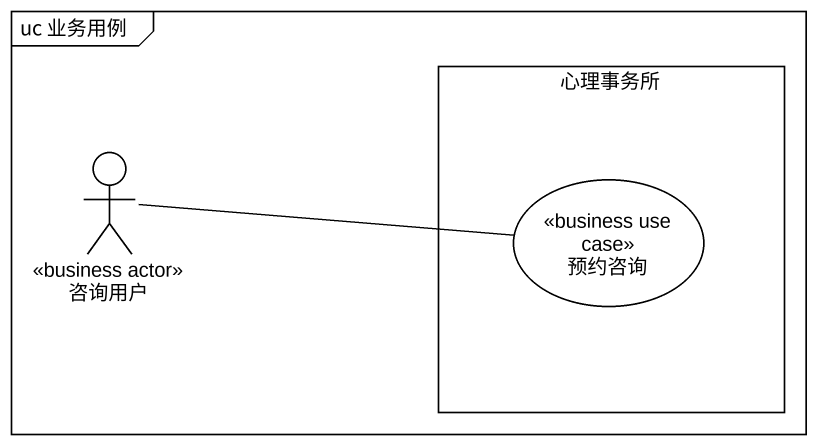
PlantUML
@startuml
mainframe uc 业务用例
rectangle 心理事务所 {
  usecase 预约咨询 <<business use case>>
}
actor 咨询用户 <<business actor>>
咨询用户 -right- 预约咨询
@enduml
